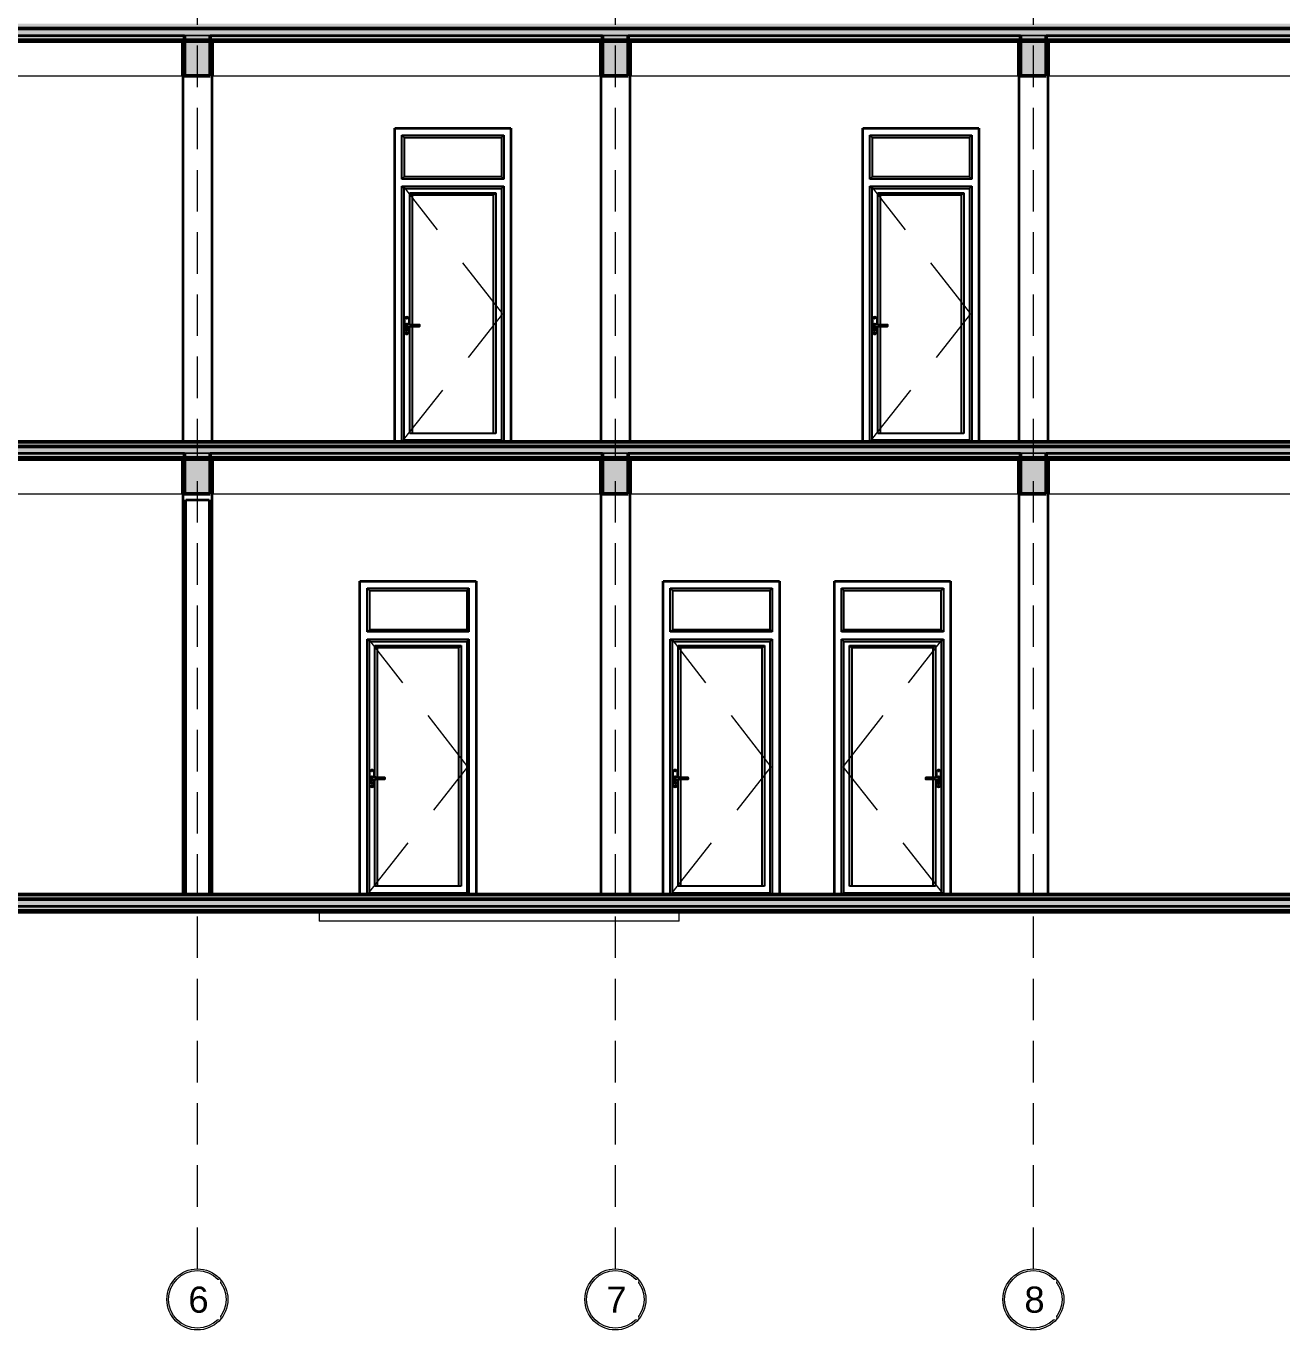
# Model space of a CAD drawing. Header units: millimetres. Extents: x -31177 to 43935, y -145912 to 20306.
# Drawn here: x 17374 to 28190, y -38751 to -27520 of the extents above; entities that cross this region are included whole.
import ezdxf

# ---------------------------------------------------------------- set-up
doc = ezdxf.new("R2010")
doc.units = ezdxf.units.MM
doc.linetypes.add('Centre', pattern=[2381.25, 476.25, -357.1875, 1190.625, -357.1875])
doc.linetypes.add('Hidden', pattern=[535.78125, 357.1875, -178.59375])
for name, color, linetype, lineweight in [('A-DOOR', 2, 'Continuous', 25), ('A-FLOR', 7, 'Continuous', 18), ('A-FLOR-MCUT', 7, 'Continuous', 50), ('A-FLOR-PATT', 8, 'Continuous', 50), ('A-GLAZ', 4, 'Continuous', 25), ('A-WALL', 7, 'Continuous', 35), ('S-BEAM', 7, 'Continuous', 18), ('S-COLS', 7, 'Continuous', 35), ('S-FNDN', 7, 'Continuous', 18), ('S-GRID', 1, 'Continuous', 9), ('S-GRID-IDEN', 1, 'Continuous', 9)]:
    doc.layers.add(name, color=color, linetype=linetype, lineweight=lineweight)
doc.styles.add('Arial_1', font='arial.ttf', dxfattribs={"height": 225})
pattern_1 = [(0, (4470.77, -29654.6), (476.25, 476.25), [476.25, -476.25]), (0, (4470.77, -29476), (476.25, 476.25), [476.25, -476.25]), (0, (4470.77, -29297.43), (476.25, 476.25), [476.25, -476.25]), (90, (4530.3, -29237.9), (-476.25, 476.25), [476.25, -476.25]), (90, (4708.9, -29237.9), (-476.25, 476.25), [476.25, -476.25]), (90, (4887.5, -29237.9), (-476.25, 476.25), [476.25, -476.25])]
pattern_2 = [(0, (4470.77, -29654.615), (304.8, 76.2), [25.146, -203.454, 25.146, -203.454, -1219.2]), (0, (4470.77, -29654.615), (304.8, 76.2), [-457.2, 25.146, -432.054, 25.146, -203.454, -533.4]), (0, (4470.77, -29654.615), (304.8, 76.2), [-1143, 25.146, -127.254, 25.146, -355.854]), (120, (4585.07, -29616.515), (-218.39114, 225.86454), [25.146, -203.454, 25.146, -203.454, -1219.2]), (120, (4585.07, -29616.515), (-218.39114, 225.86454), [-457.2, 25.146, -432.054, 25.146, -203.454, -533.4]), (120, (4585.07, -29616.515), (-218.39114, 225.86454), [-1143, 25.146, -127.254, 25.146, -355.854]), (240, (4623.17, -29464.115), (-86.40886, -302.06454), [25.146, -203.454, 25.146, -203.454, -1219.2]), (240, (4623.17, -29464.115), (-86.40886, -302.06454), [-457.2, 25.146, -432.054, 25.146, -203.454, -533.4]), (240, (4623.17, -29464.115), (-86.40886, -302.06454), [-1143, 25.146, -127.254, 25.146, -355.854])]
pattern_3 = [(50, (4470.77, -29654.6), (546.5526, -47.8174), [57.15, -628.65]), (355, (4470.77, -29654.6), (-105.728, 573.17), [45.72, -502.92]), (100.451, (4516.3, -29658.6), (440.8275, 525.35), [48.57, -534.27]), (46.184, (4470.8, -29502.2), (813.237, -126.128), [85.725, -942.975]), (96.636, (4538.5, -29512.7), (712.207, 742.283), [72.855, -801.405]), (351.184, (4470.8, -29502.2), (712.215, 742.276), [68.58, -754.38]), (21, (4546.97, -29540.3), (454.8433, -306.796), [57.15, -628.65]), (326, (4546.97, -29540.3), (185.406, 552.564), [45.72, -502.92]), (71.451, (4584.87, -29565.9), (640.251, 245.764), [48.57, -534.27]), (37.5, (4470.77, -29654.62), (9.2664, 253.665), [25.146, -471.678, 25.146, -485.394, -504.825]), (37.5, (4470.77, -29654.62), (9.2664, 253.665), [-1007.364, 25.146, -479.679]), (7.5, (4470.77, -29654.62), (200.4594, 300.5414), [25.146, -265.938, 25.146, -460.248, -192.405]), (7.5, (4470.77, -29654.62), (200.4594, 300.5414), [-776.478, 25.146, -167.259]), (327.5, (4300.84, -29654.62), (406.7728, -17.1864), [25.146, -165.354, 25.146, -569.214, -788.67]), (327.5, (4300.84, -29654.62), (406.7728, -17.1864), [-784.86, 25.146, -763.524]), (317.5, (4224.64, -29654.6), (444.388, 76.2803), [25.146, -222.504, 25.146, -369.57, -560.07]), (317.5, (4224.64, -29654.6), (444.388, 76.2803), [-642.366, 25.146, -534.924])]

# ---------------------------------------------------------------- blocks, each defined once
blk = doc.blocks.new('CỬA 1 CÁNH EROWINDOW_có ô chết_ - D4_1000x2200-2361184-MẶT CẮT 2-2')
at = {"layer": 'A-DOOR'}
for p, q in [((20311, 2639), (21189, 2639)), ((20311, 2639), (20331, 2619)), ((20311, 2261), (20311, 2639)), ((20311, 2261), (20311, 2639)), ((20311, 2639), (21189, 2639)), ((20331, 2619), (21169, 2619)), ((20331, 2619), (20331, 2281)), ((21169, 2619), (21189, 2639)), ((21169, 2619), (21169, 2281)), ((21189, 2639), (21189, 2261)), ((21189, 2639), (21189, 2261)), ((20331, 2281), (20311, 2261)), ((21189, 2261), (20311, 2261)), ((21189, 2261), (20311, 2261)), ((21169, 2281), (20331, 2281)), ((21169, 2281), (21189, 2261)), ((20331, 2180), (20311, 2200)), ((20311, 0), (20311, 2200)), ((20311, 2200), (21189, 2200)), ((20311, 2200), (21189, 2200)), ((20311, 0), (20311, 2200)), ((20331, 0), (20331, 2180)), ((20331, 2180), (21169, 2180)), ((20399, 2124), (20379, 2144)), ((20379, 1013), (20379, 2144)), ((20379, 2144), (21121, 2144)), ((20379, 1013), (20379, 2144)), ((20379, 2144), (21121, 2144)), ((21101, 2124), (21121, 2144)), ((21121, 2144), (21121, 71)), ((21121, 2144), (21121, 71)), ((21169, 2180), (21189, 2200)), ((21169, 2180), (21169, 0)), ((21189, 2200), (21189, 0)), ((21189, 2200), (21189, 0)), ((21101, 2124), (20399, 2124)), ((20399, 2124), (20399, 1008)), ((21101, 71), (21101, 2124)), ((20333, 1055), (20333, 945)), ((20379, 1013), (20353, 1013)), ((20373, 1013), (20373, 1055)), ((20389, 1008), (20379, 1013)), ((20349, 960), (20349, 971)), ((20350, 953), (20350, 958)), ((20350, 958), (20350, 953)), ((20351, 973), (20355, 973)), ((20378, 1009), (20353, 1009)), ((20353, 991), (20378, 991)), ((20353, 987), (20379, 987)), ((20356, 958), (20356, 953)), ((20356, 953), (20356, 958)), ((20357, 971), (20357, 960)), ((20373, 945), (20373, 987)), ((20388, 1004), (20378, 1009)), ((20378, 991), (20388, 996)), ((20379, 987), (20389, 992)), ((20379, 71), (20379, 987)), ((20379, 71), (20379, 987)), ((20459, 1004), (20388, 1004)), ((20388, 996), (20459, 996)), ((20459, 1008), (20389, 1008)), ((20389, 992), (20459, 992)), ((20399, 992), (20399, 71)), ((20331, 15), (21169, 15)), ((21121, 71), (20379, 71))]:
    blk.add_line(p, q, dxfattribs=at)
at = {"layer": 'A-DOOR', "linetype": 'Centre', "lineweight": 18}
for p, q in [((20323, 2200), (21177, 1100)), ((21177, 1100), (20323, 15))]:
    blk.add_line(p, q, dxfattribs=at)
at = {"layer": 'A-DOOR', "flags": 128}
for points in [[(20353, 1013), (20352, 1013), (20352, 1013), (20351, 1013), (20351, 1013), (20350, 1013), (20350, 1013), (20349, 1012), (20349, 1012), (20348, 1012), (20348, 1012), (20347, 1012), (20347, 1012), (20347, 1011), (20346, 1011), (20346, 1011), (20345, 1010), (20345, 1010), (20344, 1010), (20344, 1009), (20344, 1009), (20343, 1009), (20343, 1008), (20343, 1008), (20342, 1007), (20342, 1007), (20342, 1007), (20342, 1006), (20341, 1006), (20341, 1005), (20341, 1005), (20341, 1004), (20341, 1004), (20340, 1003), (20340, 1003), (20340, 1002), (20340, 1002), (20340, 1001), (20340, 1001), (20340, 1000), (20340, 1000), (20340, 999), (20340, 999), (20340, 998), (20340, 998), (20340, 997), (20340, 997), (20341, 996), (20341, 996), (20341, 995), (20341, 995), (20341, 994), (20342, 994), (20342, 993), (20342, 993), (20342, 992), (20343, 992), (20343, 992), (20343, 991), (20344, 991), (20344, 990), (20345, 990), (20345, 990), (20345, 989), (20346, 989), (20346, 989), (20347, 989), (20347, 988), (20348, 988), (20348, 988), (20349, 988), (20349, 988), (20350, 987), (20350, 987), (20351, 987), (20351, 987), (20352, 987), (20352, 987), (20353, 987), (20353, 987)], [(20467, 1001), (20467, 1001), (20467, 1001), (20467, 1002), (20467, 1002), (20467, 1002), (20467, 1002), (20467, 1003), (20466, 1003), (20466, 1003), (20466, 1004), (20466, 1004), (20466, 1004), (20466, 1004), (20465, 1005), (20465, 1005), (20465, 1005), (20465, 1005), (20465, 1006), (20464, 1006), (20464, 1006), (20464, 1006), (20464, 1007), (20463, 1007), (20463, 1007), (20463, 1007), (20463, 1007), (20462, 1007), (20462, 1007), (20462, 1008), (20461, 1008), (20461, 1008), (20461, 1008), (20460, 1008), (20460, 1008), (20460, 1008), (20459, 1008), (20459, 1008), (20459, 1008)], [(20459, 992), (20459, 992), (20460, 992), (20460, 992), (20460, 992), (20461, 992), (20461, 992), (20461, 992), (20462, 992), (20462, 993), (20462, 993), (20462, 993), (20463, 993), (20463, 993), (20463, 993), (20464, 993), (20464, 994), (20464, 994), (20464, 994), (20465, 994), (20465, 994), (20465, 995), (20465, 995), (20465, 995), (20466, 995), (20466, 996), (20466, 996), (20466, 996), (20466, 997), (20466, 997), (20466, 997), (20467, 997), (20467, 998), (20467, 998), (20467, 998), (20467, 999), (20467, 999), (20467, 999), (20467, 1000), (20467, 1000), (20467, 1000), (20467, 1001)]]:
    blk.add_lwpolyline(points, dxfattribs=at)
at = {"layer": 'A-DOOR'}
for centre, radius, start, end in [((20353, 1055), 20, 0, 180), ((20353, 1000), 15, 59.6784, 180), ((20353, 1000), 15, 129.4693, 135), ((20353, 1000), 15, 114.4972, 120), ((20353, 1000), 15, 99.6105, 105), ((20353, 1063), 3, 0, 180), ((20353, 1063), 3, 180, 0), ((20353, 1000), 15, 84.7698, 90), ((20353, 1000), 15, 69.9569, 75), ((20353, 945), 20, 180, 360), ((20353, 1000), 15, 180, 300.3216), ((20353, 1000), 15, 225, 230.5307), ((20353, 1000), 8.66, 90, 270), ((20353, 1000), 15, 240, 245.5028), ((20353, 1000), 15, 255, 260.3895), ((20351, 971), 2.04, 90, 180), ((20350, 960), 1.99, 180, 268.9596), ((20350, 960), 1.99, 224.4798, 268.9596), ((20353, 1000), 3.02, 0, 180), ((20353, 1000), 3.02, 180, 0), ((20353, 938), 3, 0, 180), ((20353, 938), 3, 180, 0), ((20353, 953), 2.5, 180, 0), ((20353, 1000), 15, 270, 275.2302), ((20353, 1000), 3.02, 30, 45), ((20353, 1000), 3.02, 315, 330), ((20355, 971), 2.04, 0, 90), ((20356, 960), 1.99, 271.0404, 0), ((20356, 960), 1.99, 271.0404, 315.5202), ((20353, 1000), 15, 285, 290.0431), ((20459, 1000), 3.66, 270, 90)]:
    blk.add_arc(centre, radius, start, end, dxfattribs=at)
for points in [[(20379, 1013), (20379, 1013), (20379, 1013), (20378, 1011), (20378, 1009), (20378, 1009)], [(20379, 987), (20379, 987), (20379, 987), (20378, 989), (20378, 991), (20378, 991)], [(20389, 1008), (20389, 1008), (20389, 1008), (20388, 1006), (20388, 1004), (20388, 1004)], [(20389, 992), (20389, 992), (20389, 992), (20388, 994), (20388, 996), (20388, 996)]]:
    blk.add_open_spline(points, degree=3, dxfattribs=at)
blk = doc.blocks.new('CỬA 1 CÁNH EROWINDOW_có ô chết_ - D4_1000x2200-2368989-MẶT CẮT 2-2')
at = {"layer": 'A-DOOR'}
for p, q in [((8448, 2639), (9326, 2639)), ((8448, 2639), (8468, 2619)), ((8448, 2261), (8448, 2639)), ((8448, 2639), (9326, 2639)), ((8448, 2261), (8448, 2639)), ((8468, 2281), (8468, 2619)), ((8468, 2619), (9306, 2619)), ((9306, 2619), (9326, 2639)), ((9306, 2281), (9306, 2619)), ((9326, 2639), (9326, 2261)), ((9326, 2639), (9326, 2261)), ((8448, 2261), (8468, 2281)), ((9326, 2261), (8448, 2261)), ((9326, 2261), (8448, 2261)), ((9306, 2281), (8468, 2281)), ((9326, 2261), (9306, 2281)), ((8448, 2200), (9326, 2200)), ((8448, 2200), (8468, 2180)), ((8448, 0), (8448, 2200)), ((8448, 2200), (9326, 2200)), ((8448, 0), (8448, 2200)), ((8468, 2180), (9306, 2180)), ((8468, 0), (8468, 2180)), ((8516, 2144), (9258, 2144)), ((8516, 2144), (8536, 2124)), ((8516, 71), (8516, 2144)), ((8516, 2144), (9258, 2144)), ((8516, 71), (8516, 2144)), ((9258, 2144), (9238, 2124)), ((9258, 2144), (9258, 1013)), ((9258, 2144), (9258, 1013)), ((9326, 2200), (9306, 2180)), ((9306, 2180), (9306, 0)), ((9326, 2200), (9326, 0)), ((9326, 2200), (9326, 0)), ((9238, 2124), (8536, 2124)), ((8536, 2124), (8536, 71)), ((9238, 1008), (9238, 2124)), ((9258, 1013), (9248, 1008)), ((9284, 1013), (9258, 1013)), ((9264, 1055), (9264, 1013)), ((9304, 945), (9304, 1055)), ((9248, 1008), (9178, 1008)), ((9249, 1004), (9178, 1004)), ((9178, 996), (9249, 996)), ((9178, 992), (9248, 992)), ((9238, 71), (9238, 992)), ((9248, 992), (9258, 987)), ((9259, 1009), (9249, 1004)), ((9249, 996), (9259, 991)), ((9258, 987), (9284, 987)), ((9258, 987), (9258, 71)), ((9258, 987), (9258, 71)), ((9284, 1009), (9259, 1009)), ((9259, 991), (9284, 991)), ((9264, 987), (9264, 945)), ((9280, 960), (9280, 971)), ((9281, 953), (9281, 958)), ((9281, 958), (9281, 953)), ((9282, 973), (9286, 973)), ((9287, 958), (9287, 953)), ((9287, 953), (9287, 958)), ((9288, 971), (9288, 960)), ((8468, 15), (9306, 15)), ((9258, 71), (8516, 71))]:
    blk.add_line(p, q, dxfattribs=at)
at = {"layer": 'A-DOOR', "linetype": 'Centre', "lineweight": 18}
for p, q in [((9314, 2200), (8460, 1100)), ((8460, 1100), (9314, 15))]:
    blk.add_line(p, q, dxfattribs=at)
at = {"layer": 'A-DOOR', "flags": 128}
for points in [[(9284, 987), (9285, 987), (9285, 987), (9286, 987), (9286, 987), (9287, 987), (9287, 987), (9288, 988), (9288, 988), (9289, 988), (9289, 988), (9290, 988), (9290, 988), (9290, 989), (9291, 989), (9291, 989), (9292, 990), (9292, 990), (9293, 990), (9293, 991), (9293, 991), (9294, 991), (9294, 992), (9294, 992), (9295, 993), (9295, 993), (9295, 993), (9295, 994), (9296, 994), (9296, 995), (9296, 995), (9296, 996), (9296, 996), (9297, 997), (9297, 997), (9297, 998), (9297, 998), (9297, 999), (9297, 999), (9297, 1000), (9297, 1000), (9297, 1001), (9297, 1001), (9297, 1002), (9297, 1002), (9297, 1003), (9297, 1003), (9296, 1004), (9296, 1004), (9296, 1005), (9296, 1005), (9296, 1006), (9295, 1006), (9295, 1007), (9295, 1007), (9295, 1008), (9294, 1008), (9294, 1008), (9294, 1009), (9293, 1009), (9293, 1010), (9292, 1010), (9292, 1010), (9292, 1011), (9291, 1011), (9291, 1011), (9290, 1011), (9290, 1012), (9289, 1012), (9289, 1012), (9288, 1012), (9288, 1012), (9287, 1013), (9287, 1013), (9286, 1013), (9286, 1013), (9285, 1013), (9285, 1013), (9284, 1013), (9284, 1013)], [(9178, 1008), (9178, 1008), (9177, 1008), (9177, 1008), (9177, 1008), (9176, 1008), (9176, 1008), (9176, 1008), (9175, 1008), (9175, 1007), (9175, 1007), (9175, 1007), (9174, 1007), (9174, 1007), (9174, 1007), (9173, 1007), (9173, 1006), (9173, 1006), (9173, 1006), (9172, 1006), (9172, 1006), (9172, 1005), (9172, 1005), (9172, 1005), (9171, 1005), (9171, 1004), (9171, 1004), (9171, 1004), (9171, 1003), (9171, 1003), (9171, 1003), (9170, 1003), (9170, 1002), (9170, 1002), (9170, 1002), (9170, 1001), (9170, 1001), (9170, 1001), (9170, 1000), (9170, 1000), (9170, 1000), (9170, 999), (9170, 999), (9170, 999), (9170, 998), (9170, 998), (9170, 998), (9170, 998), (9170, 997), (9171, 997), (9171, 997), (9171, 996), (9171, 996), (9171, 996), (9171, 996), (9172, 995), (9172, 995), (9172, 995), (9172, 995), (9172, 994), (9173, 994), (9173, 994), (9173, 994), (9173, 993), (9174, 993), (9174, 993), (9174, 993), (9174, 993), (9175, 993), (9175, 993), (9175, 992), (9176, 992), (9176, 992), (9176, 992), (9177, 992), (9177, 992), (9177, 992), (9178, 992), (9178, 992), (9178, 992)]]:
    blk.add_lwpolyline(points, dxfattribs=at)
at = {"layer": 'A-DOOR'}
for centre, radius, start, end in [((9284, 1055), 20, 0, 180), ((9284, 1000), 15, 0, 120.3216), ((9284, 1000), 15, 105, 110.0431), ((9284, 1063), 3, 0, 180), ((9284, 1063), 3, 180, 0), ((9284, 1000), 15, 90, 95.2302), ((9284, 1000), 15, 75, 80.3895), ((9284, 1000), 15, 60, 65.5028), ((9284, 1000), 15, 45, 50.5307), ((9178, 1000), 3.66, 90, 270), ((9284, 945), 20, 180, 360), ((9284, 1000), 15, 239.6784, 0), ((9284, 1000), 15, 249.9569, 255), ((9282, 971), 2.04, 90, 180), ((9281, 960), 1.99, 180, 268.9596), ((9281, 960), 1.99, 224.4798, 268.9596), ((9284, 1000), 3.02, 0, 180), ((9284, 1000), 3.02, 135, 150), ((9284, 1000), 3.02, 180, 0), ((9284, 1000), 3.02, 210, 225), ((9284, 953), 2.5, 180, 0), ((9284, 938), 3, 0, 180), ((9284, 938), 3, 180, 0), ((9284, 1000), 15, 264.7698, 270), ((9284, 1000), 8.66, 270, 90), ((9286, 971), 2.04, 0, 90), ((9284, 1000), 15, 279.6105, 285), ((9287, 960), 1.99, 271.0404, 0), ((9287, 960), 1.99, 271.0404, 315.5202), ((9284, 1000), 15, 294.4972, 300), ((9284, 1000), 15, 309.4693, 315)]:
    blk.add_arc(centre, radius, start, end, dxfattribs=at)
for points in [[(9259, 1009), (9259, 1009), (9259, 1010), (9259, 1011), (9258, 1013), (9258, 1013), (9258, 1013)], [(9249, 1004), (9249, 1004), (9249, 1005), (9249, 1006), (9248, 1008), (9248, 1008), (9248, 1008)], [(9249, 996), (9249, 996), (9249, 995), (9249, 994), (9248, 992), (9248, 992), (9248, 992)], [(9259, 991), (9259, 991), (9259, 990), (9259, 989), (9258, 987), (9258, 987), (9258, 987)]]:
    blk.add_open_spline(points, degree=3, knots=[0, 0, 0, 0, 0.166667, 0.333333, 0.666667, 1, 1, 1, 1], dxfattribs=at)
blk = doc.blocks.new('ATT_Window 2 - S5_800x600-2360992-MẶT CẮT 2-2')
at = {"layer": 'A-GLAZ'}
for p, q in [((18975, 3700), (18988, 3700)), ((18978, 3550), (18978, 3685)), ((18978, 3685), (18988, 3685)), ((18988, 3685), (18978, 3685)), ((18978, 3685), (18978, 3550))]:
    blk.add_line(p, q, dxfattribs=at)
blk.add_open_spline([(18978, 3685), (18978, 3685), (18978, 3685), (18977, 3686), (18976, 3687), (18975, 3688), (18975, 3688)], degree=3, knots=[-1, -1, -1, -1, -0.8333333, -0.75, -0.6666667, -0.5974222, -0.5974222, -0.5974222, -0.5974222], dxfattribs=at)
blk = doc.blocks.new('M_Concrete-Rectangular-Column - COT250X400-V2-MẶT CẮT 2-2')
at = {"layer": 'S-COLS'}
for p, q in [((7925, 3750), (7925, 0)), ((8175, 3750), (8175, 0))]:
    blk.add_line(p, q, dxfattribs=at)
blk = doc.blocks.new('CỬA 1 CÁNH EROWINDOW_có ô chết_ - D4_1000x2200-V6-MẶT CẮT 2-2')
at = {"layer": 'A-DOOR'}
for p, q in [((20611, 6539), (21489, 6539)), ((20611, 6539), (20631, 6519)), ((20611, 6161), (20611, 6539)), ((20611, 6161), (20611, 6539)), ((20611, 6539), (21489, 6539)), ((20631, 6519), (21469, 6519)), ((20631, 6519), (20631, 6181)), ((21469, 6519), (21489, 6539)), ((21469, 6519), (21469, 6181)), ((21489, 6539), (21489, 6161)), ((21489, 6539), (21489, 6161)), ((20631, 6181), (20611, 6161)), ((21469, 6181), (20631, 6181)), ((21469, 6181), (21489, 6161)), ((21489, 6161), (20611, 6161)), ((21489, 6161), (20611, 6161)), ((20631, 6080), (20611, 6100)), ((20611, 3900), (20611, 6100)), ((20611, 6100), (21489, 6100)), ((20611, 6100), (21489, 6100)), ((20611, 3900), (20611, 6100)), ((20631, 3900), (20631, 6080)), ((20631, 6080), (21469, 6080)), ((21469, 6080), (21489, 6100)), ((21469, 6080), (21469, 3900)), ((21489, 6100), (21489, 3900)), ((21489, 6100), (21489, 3900)), ((20699, 6024), (20679, 6044)), ((20679, 4913), (20679, 6044)), ((20679, 6044), (21421, 6044)), ((20679, 4913), (20679, 6044)), ((20679, 6044), (21421, 6044)), ((21401, 6024), (20699, 6024)), ((20699, 6024), (20699, 4908)), ((21401, 6024), (21421, 6044)), ((21401, 3971), (21401, 6024)), ((21421, 6044), (21421, 3971)), ((21421, 6044), (21421, 3971)), ((20633, 4955), (20633, 4845)), ((20673, 4913), (20673, 4955)), ((20649, 4860), (20649, 4871)), ((20650, 4853), (20650, 4858)), ((20650, 4858), (20650, 4853)), ((20651, 4873), (20655, 4873)), ((20679, 4913), (20653, 4913)), ((20678, 4909), (20653, 4909)), ((20653, 4891), (20678, 4891)), ((20653, 4887), (20679, 4887)), ((20656, 4858), (20656, 4853)), ((20656, 4853), (20656, 4858)), ((20657, 4871), (20657, 4860)), ((20673, 4845), (20673, 4887)), ((20688, 4904), (20678, 4909)), ((20678, 4891), (20688, 4896)), ((20689, 4908), (20679, 4913)), ((20679, 4887), (20689, 4892)), ((20679, 3971), (20679, 4887)), ((20679, 3971), (20679, 4887)), ((20759, 4904), (20688, 4904)), ((20688, 4896), (20759, 4896)), ((20759, 4908), (20689, 4908)), ((20689, 4892), (20759, 4892)), ((20699, 4892), (20699, 3971)), ((21421, 3971), (20679, 3971)), ((20631, 3915), (21469, 3915))]:
    blk.add_line(p, q, dxfattribs=at)
at = {"layer": 'A-DOOR', "linetype": 'Centre', "lineweight": 18}
for p, q in [((20623, 6100), (21477, 5000)), ((21477, 5000), (20623, 3915))]:
    blk.add_line(p, q, dxfattribs=at)
at = {"layer": 'A-DOOR', "flags": 128}
for points in [[(20653, 4913), (20652, 4913), (20652, 4913), (20651, 4913), (20651, 4913), (20650, 4913), (20650, 4913), (20649, 4912), (20649, 4912), (20648, 4912), (20648, 4912), (20647, 4912), (20647, 4912), (20647, 4911), (20646, 4911), (20646, 4911), (20645, 4910), (20645, 4910), (20644, 4910), (20644, 4909), (20644, 4909), (20643, 4909), (20643, 4908), (20643, 4908), (20642, 4907), (20642, 4907), (20642, 4907), (20642, 4906), (20641, 4906), (20641, 4905), (20641, 4905), (20641, 4904), (20641, 4904), (20640, 4903), (20640, 4903), (20640, 4902), (20640, 4902), (20640, 4901), (20640, 4901), (20640, 4900), (20640, 4900), (20640, 4899), (20640, 4899), (20640, 4898), (20640, 4898), (20640, 4897), (20640, 4897), (20641, 4896), (20641, 4896), (20641, 4895), (20641, 4895), (20641, 4894), (20642, 4894), (20642, 4893), (20642, 4893), (20642, 4892), (20643, 4892), (20643, 4892), (20643, 4891), (20644, 4891), (20644, 4890), (20645, 4890), (20645, 4890), (20645, 4889), (20646, 4889), (20646, 4889), (20647, 4889), (20647, 4888), (20648, 4888), (20648, 4888), (20649, 4888), (20649, 4888), (20650, 4887), (20650, 4887), (20651, 4887), (20651, 4887), (20652, 4887), (20652, 4887), (20653, 4887), (20653, 4887)], [(20759, 4892), (20759, 4892), (20760, 4892), (20760, 4892), (20760, 4892), (20761, 4892), (20761, 4892), (20761, 4892), (20762, 4892), (20762, 4893), (20762, 4893), (20762, 4893), (20763, 4893), (20763, 4893), (20763, 4893), (20764, 4893), (20764, 4894), (20764, 4894), (20764, 4894), (20765, 4894), (20765, 4894), (20765, 4895), (20765, 4895), (20765, 4895), (20766, 4895), (20766, 4896), (20766, 4896), (20766, 4896), (20766, 4897), (20766, 4897), (20766, 4897), (20767, 4897), (20767, 4898), (20767, 4898), (20767, 4898), (20767, 4899), (20767, 4899), (20767, 4899), (20767, 4900), (20767, 4900), (20767, 4900), (20767, 4901), (20767, 4901), (20767, 4901), (20767, 4902), (20767, 4902), (20767, 4902), (20767, 4902), (20767, 4903), (20766, 4903), (20766, 4903), (20766, 4904), (20766, 4904), (20766, 4904), (20766, 4904), (20765, 4905), (20765, 4905), (20765, 4905), (20765, 4905), (20765, 4906), (20764, 4906), (20764, 4906), (20764, 4906), (20764, 4907), (20763, 4907), (20763, 4907), (20763, 4907), (20763, 4907), (20762, 4907), (20762, 4907), (20762, 4908), (20761, 4908), (20761, 4908), (20761, 4908), (20760, 4908), (20760, 4908), (20760, 4908), (20759, 4908), (20759, 4908), (20759, 4908)]]:
    blk.add_lwpolyline(points, dxfattribs=at)
at = {"layer": 'A-DOOR'}
for centre, radius, start, end in [((20653, 4955), 20, 0, 180), ((20653, 4963), 3, 0, 180), ((20653, 4963), 3, 180, 0), ((20653, 4845), 20, 180, 0), ((20653, 4900), 15, 59.6784, 180), ((20653, 4900), 15, 180, 300.3216), ((20653, 4900), 15, 129.4693, 135), ((20653, 4900), 15, 225, 230.5307), ((20653, 4900), 8.66, 90, 270), ((20653, 4900), 15, 114.4972, 120), ((20653, 4900), 15, 240, 245.5028), ((20653, 4900), 15, 99.6105, 105), ((20653, 4900), 15, 255, 260.3895), ((20651, 4871), 2.04, 90, 180), ((20650, 4860), 1.99, 180, 268.9596), ((20650, 4860), 1.99, 224.4798, 268.9596), ((20653, 4900), 3.02, 0, 180), ((20653, 4900), 3.02, 180, 0), ((20653, 4838), 3, 0, 180), ((20653, 4838), 3, 180, 0), ((20653, 4853), 2.5, 180, 0), ((20653, 4900), 15, 84.7698, 90), ((20653, 4900), 15, 270, 275.2302), ((20653, 4900), 3.02, 30, 45), ((20653, 4900), 3.02, 315, 330), ((20655, 4871), 2.04, 0, 90), ((20656, 4860), 1.99, 271.0404, 0), ((20656, 4860), 1.99, 271.0404, 315.5202), ((20653, 4900), 15, 69.9569, 75), ((20653, 4900), 15, 285.6664, 290.0431), ((20759, 4900), 3.66, 270, 90)]:
    blk.add_arc(centre, radius, start, end, dxfattribs=at)
for points in [[(20679, 4913), (20679, 4913), (20679, 4913), (20678, 4911), (20678, 4909), (20678, 4909)], [(20679, 4887), (20679, 4887), (20679, 4887), (20678, 4889), (20678, 4891), (20678, 4891)], [(20689, 4908), (20689, 4908), (20689, 4908), (20688, 4906), (20688, 4904), (20688, 4904)], [(20689, 4892), (20689, 4892), (20689, 4892), (20688, 4894), (20688, 4896), (20688, 4896)]]:
    blk.add_open_spline(points, degree=3, dxfattribs=at)
blk = doc.blocks.new('M_Concrete-Rectangular-Column - COT250X350-2391838-MẶT CẮT 2-2')
at = {"layer": 'S-COLS'}
for p, q in [((425, 7350), (425, 3900)), ((675, 7350), (675, 3900))]:
    blk.add_line(p, q, dxfattribs=at)
blk = doc.blocks.new('Grid - TRUC  D1-102336-MẶT CẮT 2-2')
at = {"layer": 'S-GRID-IDEN'}
for radius in [263, 248]:
    blk.add_circle((550, -3488), radius, dxfattribs=at)

msp = doc.modelspace()

# ---------------------------------------------------------------- hatches: boundary and pattern name
at = {"layer": 'A-FLOR-PATT', "lineweight": 18}
h = msp.add_hatch(dxfattribs=at)
h.set_pattern_fill('FP_1', color=256, style=0, pattern_type=2)
h.set_pattern_definition(pattern_2)
h.paths.add_polyline_path([(37099.4, -27540), (37262.5, -27540), (37262.5, -27500), (-4038, -27500), (-4038, -27540), (36909.5, -27540)])
h = msp.add_hatch(dxfattribs=at)
h.set_pattern_fill('FP_4', color=256, style=0, pattern_type=2)
h.set_pattern_definition(pattern_3)
h.paths.add_polyline_path([(37099.4, -27640), (37262.5, -27640), (37262.5, -27540), (-4038, -27540), (-4038, -27640), (36909.5, -27640)])
h = msp.add_hatch(dxfattribs=at)
h.set_pattern_fill('FP_3', color=256, style=0, pattern_type=2)
h.set_pattern_definition(pattern_1)
h.paths.add_polyline_path([(37099.4, -27650), (37262.5, -27650), (37262.5, -27640), (-4038, -27640), (-4038, -27650), (36909.5, -27650)])
h = msp.add_hatch(dxfattribs=at)
h.set_pattern_fill('FP_1', color=256, style=0, pattern_type=2)
h.set_pattern_definition(pattern_2)
h.paths.add_polyline_path([(37099.4, -31140), (37262.5, -31140), (37262.5, -31100), (-4038, -31100), (-4038, -31140), (37004.4, -31140)])
h = msp.add_hatch(dxfattribs=at)
h.set_pattern_fill('FP_4', color=256, style=0, pattern_type=2)
h.set_pattern_definition(pattern_3)
h.paths.add_polyline_path([(37099.4, -31240), (37262.5, -31240), (37262.5, -31140), (-4038, -31140), (-4038, -31240), (36909.5, -31240)])
h = msp.add_hatch(dxfattribs=at)
h.set_pattern_fill('FP_3', color=256, style=0, pattern_type=2)
h.set_pattern_definition(pattern_1)
h.paths.add_polyline_path([(37099.4, -31250), (37262.5, -31250), (37262.5, -31240), (-4038, -31240), (-4038, -31250), (36909.5, -31250)])
h = msp.add_hatch(dxfattribs=at)
h.set_pattern_fill('FP_1', color=256, style=0, pattern_type=2)
h.set_pattern_definition(pattern_2)
h.paths.add_polyline_path([(37099.4, -35040), (37262.5, -35040), (37262.5, -35000), (-4038, -35000), (-4038, -35040), (37004.4, -35040)])
h = msp.add_hatch(dxfattribs=at)
h.set_pattern_fill('FP_4', color=256, style=0, pattern_type=2)
h.set_pattern_definition(pattern_3)
h.paths.add_polyline_path([(20198, -35140), (37262.5, -35140), (37262.5, -35040), (-4038, -35040), (-4038, -35140), (17159.6, -35140)])
h = msp.add_hatch(dxfattribs=at)
h.set_pattern_fill('FP_3', color=256, style=0, pattern_type=2)
h.set_pattern_definition(pattern_1)
h.paths.add_polyline_path([(36909.5, -35150), (37262.5, -35150), (37262.5, -35140), (-4038, -35140), (-4038, -35150), (35390.2, -35150)])
at = {"layer": 'S-BEAM'}
for points in [[(18960, -27950), (18960, -27600), (18740, -27600), (18740, -27950)], [(22340, -27950), (22560, -27950), (22560, -27600), (22340, -27600), (22340, -27691.1)], [(26160, -27950), (26160, -27600), (25940, -27600), (25940, -27950)], [(18740, -31550), (18960, -31550), (18960, -31200), (18740, -31200), (18740, -31383.8)], [(22560, -31550), (22560, -31200), (22340, -31200), (22340, -31550), (22476.9, -31550)], [(26160, -31550), (26160, -31200), (25940, -31200), (25940, -31550)]]:
    msp.add_hatch(color=8, dxfattribs=at).paths.add_polyline_path(points)

# ---------------------------------------------------------------- linework, layer by layer
at = {"layer": 'A-FLOR', "lineweight": 50}
for p, q in [((-4038, -27650), (37262.5, -27650)), ((37262.5, -31100), (-4038, -31100)), ((-4038, -31250), (37262.5, -31250)), ((38350, -35000), (-4038, -35000)), ((-4038, -35150), (38650, -35150))]:
    msp.add_line(p, q, dxfattribs=at)
at = {"layer": 'A-FLOR'}
for p, q in [((19900, -35150), (19900, -35230)), ((23000, -35230), (23000, -35150)), ((23000, -35230), (19900, -35230))]:
    msp.add_line(p, q, dxfattribs=at)
at = {"layer": 'A-FLOR-MCUT'}
for p, q in [((37262.5, -27540), (-4038, -27540)), ((37262.5, -27640), (-4038, -27640)), ((37262.5, -31140), (-4038, -31140)), ((37262.5, -31240), (-4038, -31240)), ((38350, -35040), (-4038, -35040)), ((37262.5, -35140), (-4038, -35140))]:
    msp.add_line(p, q, dxfattribs=at)
at = {"layer": 'A-WALL'}
for p, q in [((18740, -27850), (18712.3, -27850)), ((18987.7, -27850), (18960, -27850)), ((22340, -27850), (22312.3, -27850)), ((22587.7, -27850), (22560, -27850)), ((25940, -27850), (25912.3, -27850)), ((26187.7, -27850), (26160, -27850)), ((20550, -31100), (20550, -28400)), ((20550, -28400), (21550, -28400)), ((21550, -28400), (21550, -31100)), ((24580, -31100), (24580, -28400)), ((24580, -28400), (25580, -28400)), ((25580, -28400), (25580, -31100)), ((18740, -31450), (18712.3, -31450)), ((18987.7, -31450), (18960, -31450)), ((22340, -31450), (22312.3, -31450)), ((22587.7, -31450), (22560, -31450)), ((25940, -31450), (25912.3, -31450)), ((26187.7, -31450), (26160, -31450)), ((18750, -35000), (18750, -31600)), ((18750, -31600), (18950, -31600)), ((18950, -31600), (18950, -35000)), ((20250, -35000), (20250, -32300)), ((20250, -32300), (21250, -32300)), ((21250, -32300), (21250, -35000)), ((22862, -35000), (22862, -32300)), ((22862, -32300), (23862, -32300)), ((23862, -32300), (23862, -35000)), ((24337, -35000), (24337, -32300)), ((24337, -32300), (25337, -32300)), ((25337, -32300), (25337, -35000))]:
    msp.add_line(p, q, dxfattribs=at)
at = {"layer": 'S-BEAM'}
for p, q in [((18960, -27600), (18740, -27600)), ((22560, -27600), (22340, -27600)), ((26160, -27600), (25940, -27600)), ((18712.3, -27650), (18712.3, -27950)), ((18987.7, -27950), (18987.7, -27650)), ((22312.3, -27650), (22312.3, -27950)), ((22587.7, -27950), (22587.7, -27650)), ((25912.3, -27650), (25912.3, -27950)), ((26187.7, -27950), (26187.7, -27650)), ((15387.7, -27950), (18712.3, -27950)), ((18987.7, -27950), (22312.3, -27950)), ((22587.7, -27950), (25912.3, -27950)), ((26187.7, -27950), (29512.3, -27950)), ((18960, -31200), (18740, -31200)), ((22560, -31200), (22340, -31200)), ((26160, -31200), (25940, -31200)), ((18712.3, -31250), (18712.3, -31550)), ((18987.7, -31550), (18987.7, -31250)), ((22312.3, -31250), (22312.3, -31550)), ((22587.7, -31550), (22587.7, -31250)), ((25912.3, -31250), (25912.3, -31550)), ((26187.7, -31550), (26187.7, -31250)), ((15387.7, -31550), (18712.3, -31550)), ((18987.7, -31550), (22312.3, -31550)), ((22587.7, -31550), (25912.3, -31550)), ((26187.7, -31550), (29512.3, -31550))]:
    msp.add_line(p, q, dxfattribs=at)
at = {"layer": 'S-BEAM', "lineweight": 50}
for p, q in [((18740, -27600), (18740, -27950)), ((18960, -27950), (18960, -27600)), ((22340, -27600), (22340, -27950)), ((22560, -27950), (22560, -27600)), ((25940, -27600), (25940, -27950)), ((26160, -27950), (26160, -27600)), ((18740, -27950), (18960, -27950)), ((22340, -27950), (22560, -27950)), ((25940, -27950), (26160, -27950)), ((18740, -31200), (18740, -31550)), ((18960, -31550), (18960, -31200)), ((22340, -31200), (22340, -31550)), ((22560, -31550), (22560, -31200)), ((25940, -31200), (25940, -31550)), ((26160, -31550), (26160, -31200)), ((18740, -31550), (18960, -31550)), ((22340, -31550), (22560, -31550)), ((25940, -31550), (26160, -31550))]:
    msp.add_line(p, q, dxfattribs=at)
at = {"layer": 'S-FNDN', "lineweight": 35}
for p, q in [((15360, -27600), (18740, -27600)), ((18960, -27600), (22340, -27600)), ((22560, -27600), (25940, -27600)), ((26160, -27600), (29540, -27600)), ((15360, -31200), (18740, -31200)), ((18960, -31200), (22340, -31200)), ((22560, -31200), (25940, -31200)), ((26160, -31200), (29540, -31200)), ((-4038, -35100), (37262.5, -35100))]:
    msp.add_line(p, q, dxfattribs=at)
at = {"layer": 'S-FNDN'}
for p, q in [((18740, -27600), (18960, -27600)), ((22340, -27600), (22560, -27600)), ((25940, -27600), (26160, -27600)), ((18740, -31200), (18960, -31200)), ((22340, -31200), (22560, -31200)), ((25940, -31200), (26160, -31200))]:
    msp.add_line(p, q, dxfattribs=at)
at = {"layer": 'S-GRID', "linetype": 'Hidden'}
for p, q in [((18850, -38225.6), (18850, -14693.7)), ((22450, -38225.6), (22450, -14693.7)), ((26050, -38225.6), (26050, -14693.7))]:
    msp.add_line(p, q, dxfattribs=at)

# ---------------------------------------------------------------- block references
at = {"layer": 'A-DOOR'}
for name, p in [('CỬA 1 CÁNH EROWINDOW_có ô chết_ - D4_1000x2200-V6-MẶT CẮT 2-2', (0, -35000)), ('CỬA 1 CÁNH EROWINDOW_có ô chết_ - D4_1000x2200-V6-MẶT CẮT 2-2', (4030, -35000)), ('CỬA 1 CÁNH EROWINDOW_có ô chết_ - D4_1000x2200-2361184-MẶT CẮT 2-2', (0, -35000)), ('CỬA 1 CÁNH EROWINDOW_có ô chết_ - D4_1000x2200-2361184-MẶT CẮT 2-2', (2612, -35000)), ('CỬA 1 CÁNH EROWINDOW_có ô chết_ - D4_1000x2200-2368989-MẶT CẮT 2-2', (15950, -35000))]:
    msp.add_blockref(name, p, dxfattribs=at)
at = {"layer": 'A-GLAZ'}
msp.add_blockref('ATT_Window 2 - S5_800x600-2360992-MẶT CẮT 2-2', (0, -35000), dxfattribs=at)
at = {"layer": 'S-COLS'}
for name, p in [('M_Concrete-Rectangular-Column - COT250X350-2391838-MẶT CẮT 2-2', (18300, -35000)), ('M_Concrete-Rectangular-Column - COT250X350-2391838-MẶT CẮT 2-2', (21900, -35000)), ('M_Concrete-Rectangular-Column - COT250X350-2391838-MẶT CẮT 2-2', (25500, -35000)), ('M_Concrete-Rectangular-Column - COT250X400-V2-MẶT CẮT 2-2', (10800, -35000)), ('M_Concrete-Rectangular-Column - COT250X400-V2-MẶT CẮT 2-2', (14400, -35000)), ('M_Concrete-Rectangular-Column - COT250X400-V2-MẶT CẮT 2-2', (18000, -35000))]:
    msp.add_blockref(name, p, dxfattribs=at)
at = {"layer": 'S-GRID-IDEN'}
for p in [(18300, -35000), (21900, -35000), (25500, -35000)]:
    msp.add_blockref('Grid - TRUC  D1-102336-MẶT CẮT 2-2', p, dxfattribs=at)

# ---------------------------------------------------------------- next in the draw order: texts
at = {"layer": 'S-GRID-IDEN', "char_height": 225, "width": 216.456, "attachment_point": 1, "style": 'Arial_1', "bg_fill": 3, "box_fill_scale": 1.25, "bg_fill_color": 256, "bg_fill_true_color": 13158600, "bg_fill_transparency": 0}
for s, insert in [('6', (18771.9, -38377.2)), ('7', (22371.9, -38377.2)), ('8', (25971.9, -38377.2))]:
    msp.add_mtext(s, dxfattribs=dict(at, insert=insert))

doc.saveas('drawing.dxf')
